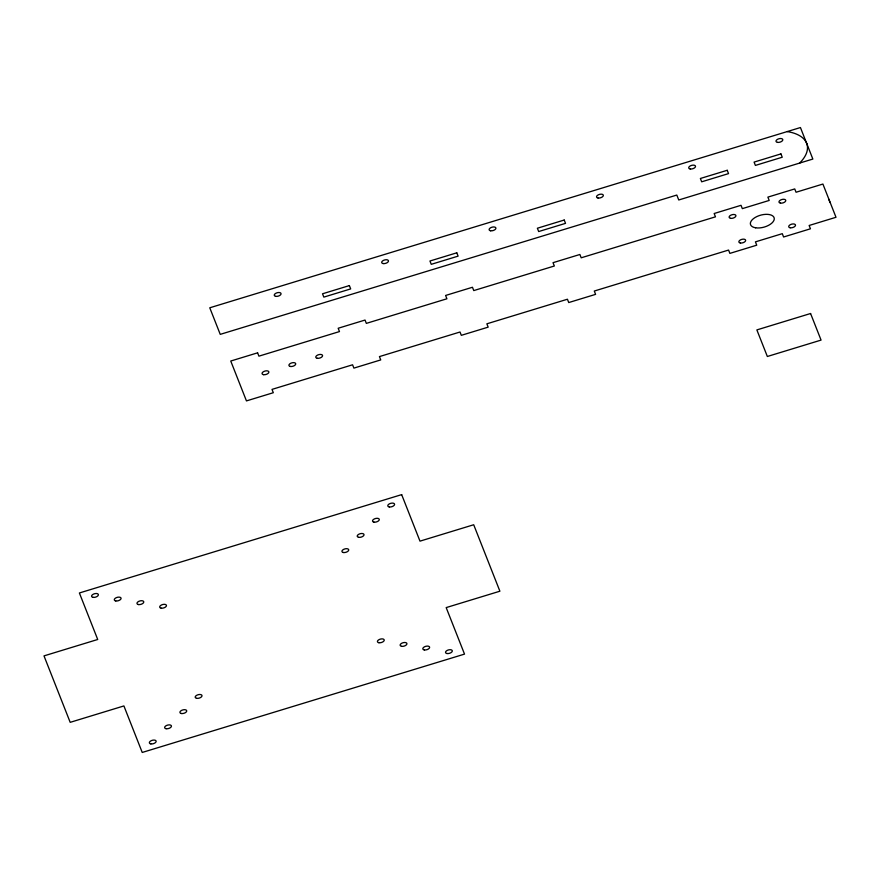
<?xml version="1.0" encoding="UTF-8"?>
<svg xmlns="http://www.w3.org/2000/svg" width="880" height="880" viewBox="0 0 880 880"><rect width="100%" height="100%" fill="white"/><g stroke="black" fill="none" stroke-linecap="round" stroke-linejoin="round"><path stroke-width="1.32" d="M799.601 163.086L678.755 199.98L676.808 195.052L220.242 334.367L209.77 307.791L800.437 127.545L812.856 159.06L799.601 163.086A46.915 23.738 -15.4 0 0 806.696 143.418M828.751 199.166L830.016 202.488M787.182 131.582A46.981 23.771 -15.4 0 1 806.641 143.297M349.371 285.593L322.52 293.788L323.829 297.11L350.68 288.915L349.371 285.593M456.797 252.813L429.946 261.008L431.255 264.33L458.106 256.135L456.797 252.813M564.223 220.033L537.372 228.228L538.681 231.55L565.532 223.355L564.223 220.033M727.221 170.291L700.37 178.486L701.679 181.808L728.53 173.613L727.221 170.291M780.934 153.901L754.083 162.096L755.392 165.418L782.243 157.223L780.934 153.901M257.598 352.836L230.747 361.031L246.455 400.906L273.317 392.711L272.008 389.389L352.583 364.793L353.892 368.115L380.743 359.92L379.434 356.598L460.009 332.013L461.318 335.335L488.169 327.14L486.86 323.818L567.435 299.233L568.744 302.555L595.595 294.36L594.286 291.038L728.574 250.063L729.883 253.385L756.734 245.19L755.425 241.868L782.287 233.673L783.596 236.995L810.458 228.8L809.138 225.478L836 217.283L822.91 184.052L796.048 192.247L794.739 188.925L767.877 197.12L769.197 200.442L742.335 208.637L741.026 205.315L714.164 213.51L715.473 216.832L581.196 257.807L579.887 254.485L553.025 262.68L554.334 266.002L473.77 290.587L472.461 287.265L445.599 295.46L446.908 298.782L366.344 323.378L365.035 320.056L338.173 328.251L339.482 331.573L258.918 356.158L257.598 352.836M810.579 313.511L756.866 329.912L767.349 356.488L821.062 340.098L810.579 313.511M401.665 494.626L79.387 592.977L97.713 639.485L44 655.886L70.191 722.337L123.904 705.936L142.23 752.455L464.519 654.115L446.182 607.596L499.895 591.206L473.704 524.755L419.991 541.145L401.665 494.626M730.609 218.328A3.509 1.782 -15.4 0 0 735.933 215.864A3.509 1.782 -15.4 0 0 731.027 215.083A3.509 1.782 -15.4 0 0 730.609 218.328M790.185 227.777A3.509 1.782 -15.4 0 0 795.509 225.324A3.509 1.782 -15.4 0 0 790.592 224.543A3.509 1.782 -15.4 0 0 790.185 227.777M755.623 227.799A12.298 6.226 -15.4 0 0 774.257 219.197A12.298 6.226 -15.4 0 0 757.053 216.469A12.298 6.226 -15.4 0 0 755.623 227.799M780.461 203.115A3.509 1.782 -15.4 0 0 785.785 200.651A3.509 1.782 -15.4 0 0 780.879 199.87A3.509 1.782 -15.4 0 0 780.461 203.115M740.333 242.99A3.509 1.782 -15.4 0 0 745.657 240.537A3.509 1.782 -15.4 0 0 740.74 239.756A3.509 1.782 -15.4 0 0 740.333 242.99M290.411 366.476A3.509 1.782 -15.4 0 0 295.724 364.012A3.509 1.782 -15.4 0 0 290.818 363.231A3.509 1.782 -15.4 0 0 290.411 366.476M317.262 358.281A3.509 1.782 -15.4 0 0 322.586 355.817A3.509 1.782 -15.4 0 0 317.669 355.036A3.509 1.782 -15.4 0 0 317.262 358.281M263.549 374.671A3.509 1.782 -15.4 0 0 268.873 372.207A3.509 1.782 -15.4 0 0 263.956 371.426A3.509 1.782 -15.4 0 0 263.549 374.671M373.989 522.137A3.509 1.782 -15.4 0 0 379.302 519.684A3.509 1.782 -15.4 0 0 374.396 518.903A3.509 1.782 -15.4 0 0 373.989 522.137M358.699 537.328A3.509 1.782 -15.4 0 0 364.023 534.875A3.509 1.782 -15.4 0 0 359.106 534.094A3.509 1.782 -15.4 0 0 358.699 537.328M343.409 552.519A3.509 1.782 -15.4 0 0 348.733 550.066A3.509 1.782 -15.4 0 0 343.816 549.285A3.509 1.782 -15.4 0 0 343.409 552.519M389.268 506.946A3.509 1.782 -15.4 0 0 394.592 504.482A3.509 1.782 -15.4 0 0 389.686 503.701A3.509 1.782 -15.4 0 0 389.268 506.946M446.996 653.532A3.509 1.782 -15.4 0 0 452.32 651.079A3.509 1.782 -15.4 0 0 447.414 650.298A3.509 1.782 -15.4 0 0 446.996 653.532M424.303 649.935A3.509 1.782 -15.4 0 0 429.627 647.471A3.509 1.782 -15.4 0 0 424.721 646.69A3.509 1.782 -15.4 0 0 424.303 649.935M401.61 646.327A3.509 1.782 -15.4 0 0 406.934 643.874A3.509 1.782 -15.4 0 0 402.017 643.093A3.509 1.782 -15.4 0 0 401.61 646.327M378.917 642.73A3.509 1.782 -15.4 0 0 384.241 640.266A3.509 1.782 -15.4 0 0 379.324 639.485A3.509 1.782 -15.4 0 0 378.917 642.73M161.161 608.157A3.509 1.782 -15.4 0 0 166.474 605.704A3.509 1.782 -15.4 0 0 161.568 604.923A3.509 1.782 -15.4 0 0 161.161 608.157M138.457 604.56A3.509 1.782 -15.4 0 0 143.781 602.096A3.509 1.782 -15.4 0 0 138.875 601.315A3.509 1.782 -15.4 0 0 138.457 604.56M115.764 600.952A3.509 1.782 -15.4 0 0 121.088 598.499A3.509 1.782 -15.4 0 0 116.182 597.718A3.509 1.782 -15.4 0 0 115.764 600.952M93.071 597.355A3.509 1.782 -15.4 0 0 98.395 594.891A3.509 1.782 -15.4 0 0 93.478 594.11A3.509 1.782 -15.4 0 0 93.071 597.355M196.691 698.335A3.509 1.782 -15.4 0 0 202.015 695.871A3.509 1.782 -15.4 0 0 197.098 695.09A3.509 1.782 -15.4 0 0 196.691 698.335M181.401 713.526A3.509 1.782 -15.4 0 0 186.725 711.062A3.509 1.782 -15.4 0 0 181.819 710.281A3.509 1.782 -15.4 0 0 181.401 713.526M166.122 728.717A3.509 1.782 -15.4 0 0 171.446 726.264A3.509 1.782 -15.4 0 0 166.529 725.483A3.509 1.782 -15.4 0 0 166.122 728.717M150.832 743.908A3.509 1.782 -15.4 0 0 156.156 741.455A3.509 1.782 -15.4 0 0 151.239 740.674A3.509 1.782 -15.4 0 0 150.832 743.908M598.015 198.011A3.509 1.782 -15.4 0 0 603.339 195.547A3.509 1.782 -15.4 0 0 598.433 194.766A3.509 1.782 -15.4 0 0 598.015 198.011M490.589 230.791A3.509 1.782 -15.4 0 0 495.913 228.338A3.509 1.782 -15.4 0 0 491.007 227.557A3.509 1.782 -15.4 0 0 490.589 230.791M383.163 263.571A3.509 1.782 -15.4 0 0 388.487 261.118A3.509 1.782 -15.4 0 0 383.57 260.337A3.509 1.782 -15.4 0 0 383.163 263.571M777.491 142.373A3.509 1.782 -15.4 0 0 782.815 139.909A3.509 1.782 -15.4 0 0 777.898 139.128A3.509 1.782 -15.4 0 0 777.491 142.373M275.737 296.351A3.509 1.782 -15.4 0 0 281.061 293.898A3.509 1.782 -15.4 0 0 276.144 293.117A3.509 1.782 -15.4 0 0 275.737 296.351M690.195 168.982A3.509 1.782 -15.4 0 0 695.519 166.518A3.509 1.782 -15.4 0 0 690.613 165.737A3.509 1.782 -15.4 0 0 690.195 168.982"/></g></svg>
